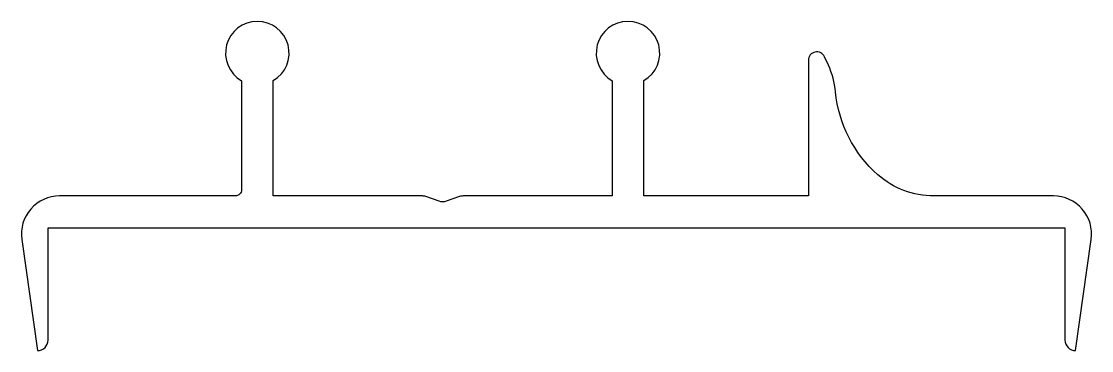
# Model space of a CAD drawing. Extents: x 381.4 to 431.9, y -49 to -33.4.
import ezdxf

# ---------------------------------------------------------------- set-up
doc = ezdxf.new("R2010")
doc.units = 0
doc.layers.get('0').update_dxf_attribs({"linetype": 'CONTINUOUS'})

msp = doc.modelspace()

# ---------------------------------------------------------------- linework, layer by layer
at = {"color": 7, "linetype": 'CONTINUOUS', "ltscale": 2}
msp.add_lwpolyline([(402.076, -41.675), (401.443, -41.896, -0.169234), (401.113, -41.896), (400.48, -41.675, 0.08402), (400.316, -41.647), (393.278, -41.647), (393.278, -36.198, 3.733202), (391.778, -36.201), (391.778, -41.347, -0.414214), (391.478, -41.647), (383.186, -41.647, 0.455969), (381.404, -43.699), (382.147, -48.953, 0.414214), (382.647, -48.453), (382.647, -43.147), (430.651, -43.147), (430.651, -48.453, 0.414214), (431.151, -48.953), (431.151, -48.953), (431.151, -48.953), (431.893, -43.699, 0.455969), (430.111, -41.647), (424.468, -41.647, -0.182676), (421.822, -40.647, -0.190095), (419.819, -36.726, 0.082112), (419.483, -35.465), (419.305, -35.073, 0.807516), (418.541, -35.237), (418.541, -41.647), (410.778, -41.647), (410.778, -36.198, 3.733202), (409.278, -36.201), (409.278, -41.647), (402.241, -41.647, 0.08402)], format="xyb", close=True, dxfattribs=at)

doc.saveas('drawing.dxf')
